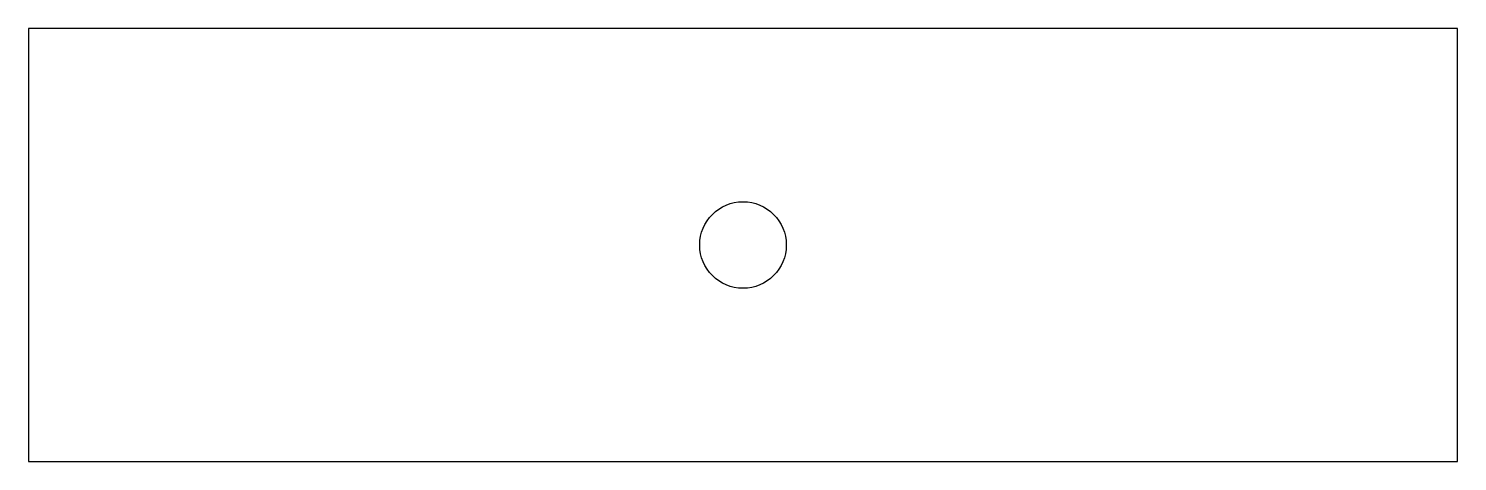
# Model space of a CAD drawing. Header units: millimetres. Extents: x 0 to 66, y -20 to 0.
import ezdxf

# ---------------------------------------------------------------- set-up
doc = ezdxf.new("R2010")
doc.units = ezdxf.units.MM

msp = doc.modelspace()

# ---------------------------------------------------------------- linework, layer by layer
at = {"color": 7, "linetype": 'Continuous', "lineweight": 25}
for p, q in [((0, 0), (0, -20)), ((66, 0), (0, 0)), ((66, -20), (66, 0)), ((0, -20), (66, -20))]:
    msp.add_line(p, q, dxfattribs=at)
msp.add_circle((33, -10), 2, dxfattribs=at)

doc.saveas('drawing.dxf')
